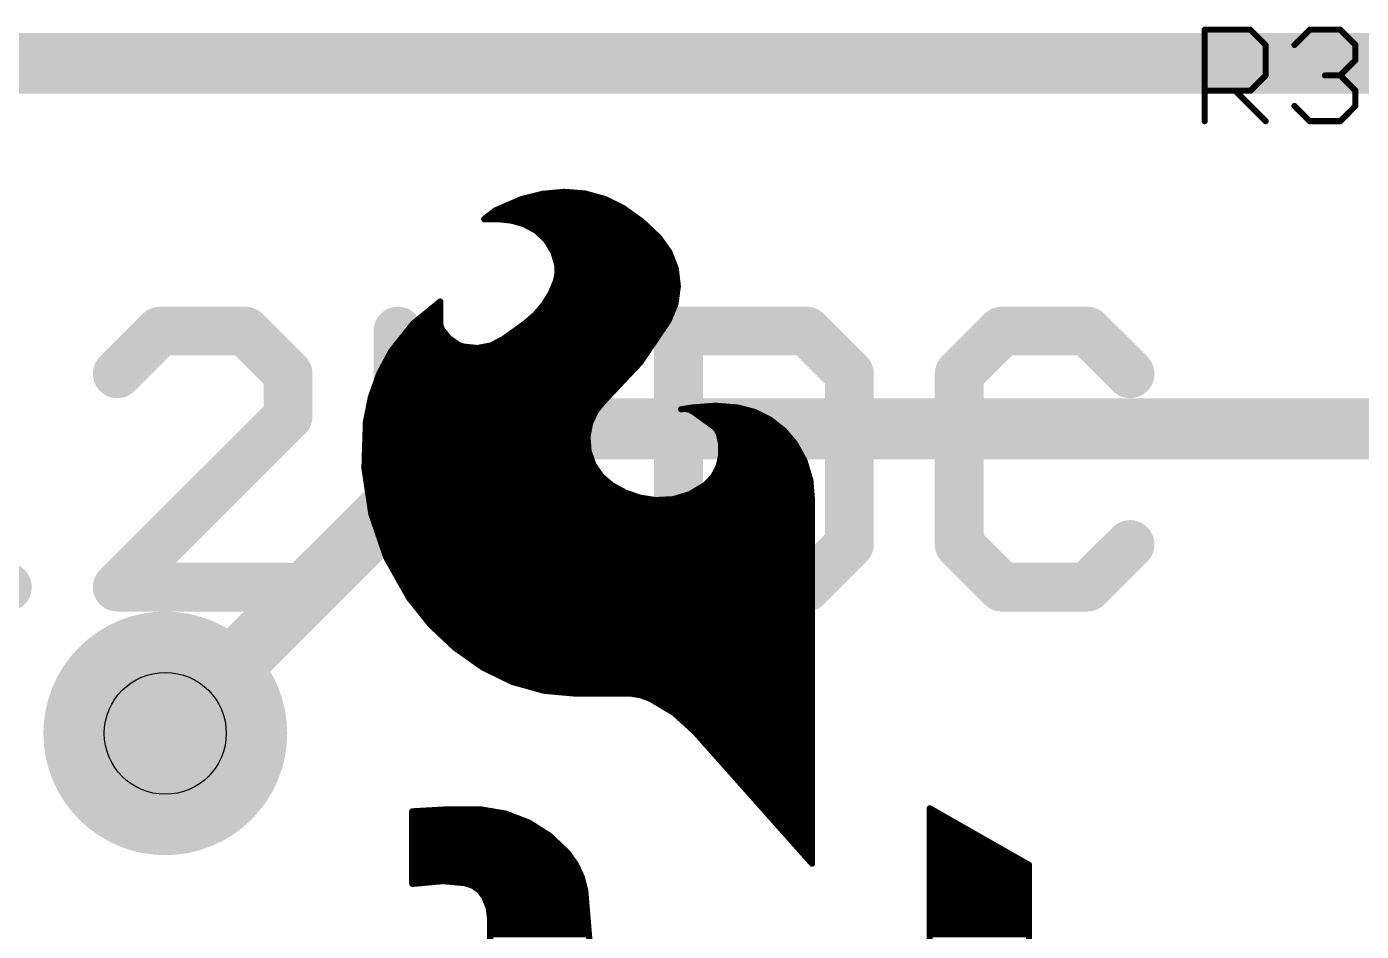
# Model space of a CAD drawing. Extents: x -128 to 56, y -3 to 18.
# Drawn here: x 26.6 to 32.16, y 12.89 to 16.66 of the extents above; entities that cross this region are included whole.
import ezdxf

# ---------------------------------------------------------------- set-up
doc = ezdxf.new("R2010")
doc.units = 0
for name, color, linetype in [('1', 12, 'CONTINUOUS'), ('16', 132, 'CONTINUOUS'), ('18', 110, 'CONTINUOUS'), ('20', 53, 'CONTINUOUS'), ('21', 53, 'CONTINUOUS'), ('22', 53, 'CONTINUOUS'), ('25', 253, 'CONTINUOUS'), ('44', 253, 'CONTINUOUS')]:
    doc.layers.add(name, color=color, linetype=linetype)

# ---------------------------------------------------------------- blocks, each defined once
blk = doc.blocks.new('ROUNDV')
at = {"const_width": 0.5}
blk.add_lwpolyline([(0, -0.25, 1), (0, 0.25, 1), (0, -0.25)], format="xyb", dxfattribs=at)

msp = doc.modelspace()

# ---------------------------------------------------------------- linework, layer by layer
at = {"layer": '1', "const_width": 0.254}
for points in [[(0, 16.51), (54.61, 16.51)], [(28.448, 14.986), (27.178, 13.716)], [(33.186, 14.986), (28.448, 14.986)]]:
    msp.add_lwpolyline(points, dxfattribs=at)
at = {"layer": '1', "const_width": 0.127}
for points in [[(28.448, 15.0495, 1), (28.448, 14.9225)], [(28.4929, 14.9411, 1), (28.4031, 15.0309)], [(27.1331, 13.7609, 1), (27.2229, 13.6711)]]:
    msp.add_lwpolyline(points, format="xyb", dxfattribs=at)
at = {"layer": '16', "const_width": 0.254}
msp.add_lwpolyline([(0, 16.51), (54.61, 16.51)], dxfattribs=at)
at = {"layer": '20', "const_width": 0.2032}
msp.add_lwpolyline([(54.61, 16.51), (0, 16.51)], dxfattribs=at)
at = {"layer": '21', "const_width": 0.2032}
for points in [[(27.1557, 15.3933), (26.9778, 15.2154)], [(27.5116, 15.3933), (27.1557, 15.3933)], [(27.6896, 15.2154), (27.5116, 15.3933)], [(28.1472, 15.3933), (28.1472, 14.6815)], [(28.859, 14.6815), (28.859, 15.3933)], [(29.3166, 15.3933), (29.3166, 14.3256)], [(29.8504, 15.3933), (29.3166, 15.3933)], [(30.0284, 15.2154), (29.8504, 15.3933)], [(30.6639, 15.3933), (30.486, 15.2154)], [(31.0198, 15.3933), (30.6639, 15.3933)], [(31.1978, 15.2154), (31.0198, 15.3933)], [(27.6896, 15.0374), (27.6896, 15.2154)], [(30.0284, 14.5036), (30.0284, 15.2154)], [(30.486, 15.2154), (30.486, 14.5036)], [(26.9778, 14.3256), (27.6896, 15.0374)], [(28.1472, 14.6815), (28.5031, 14.3256)], [(28.5031, 14.3256), (28.859, 14.6815)], [(29.8504, 14.3256), (30.0284, 14.5036)], [(30.486, 14.5036), (30.6639, 14.3256)], [(31.0198, 14.3256), (31.1978, 14.5036)], [(25.8084, 14.3256), (26.5202, 14.3256)], [(27.6896, 14.3256), (26.9778, 14.3256)], [(29.3166, 14.3256), (29.8504, 14.3256)], [(30.6639, 14.3256), (31.0198, 14.3256)]]:
    msp.add_lwpolyline(points, dxfattribs=at)
at = {"layer": '21', "const_width": 0.1016}
for points in [[(27.1557, 15.4441, 1), (27.1557, 15.3425)], [(27.1917, 15.3574, 1), (27.1198, 15.4292)], [(27.5476, 15.4292, 1), (27.4757, 15.3574)], [(27.5116, 15.3425, 1), (27.5116, 15.4441)], [(28.198, 15.3933, 1), (28.0964, 15.3933)], [(28.9098, 15.3933, 1), (28.8082, 15.3933)], [(29.3674, 15.3933, 1), (29.2658, 15.3933)], [(29.3166, 15.4441, 1), (29.3166, 15.3425)], [(29.8864, 15.4292, 1), (29.8145, 15.3574)], [(29.8504, 15.3425, 1), (29.8504, 15.4441)], [(30.6639, 15.4441, 1), (30.6639, 15.3425)], [(30.6999, 15.3574, 1), (30.628, 15.4292)], [(31.0558, 15.4292, 1), (30.9839, 15.3574)], [(31.0198, 15.3425, 1), (31.0198, 15.4441)], [(26.9419, 15.2513, 1), (27.0137, 15.1794)], [(27.7404, 15.2154, 1), (27.6388, 15.2154)], [(27.6537, 15.1794, 1), (27.7255, 15.2513)], [(30.0792, 15.2154, 1), (29.9776, 15.2154)], [(29.9925, 15.1794, 1), (30.0643, 15.2513)], [(30.5368, 15.2154, 1), (30.4352, 15.2154)], [(30.4501, 15.2513, 1), (30.5219, 15.1794)], [(31.1619, 15.1794, 1), (31.2337, 15.2513)], [(27.7255, 15.0015, 1), (27.6537, 15.0733)], [(27.6388, 15.0374, 1), (27.7404, 15.0374)], [(28.1831, 14.7174, 1), (28.1113, 14.6456)], [(28.8949, 14.6456, 1), (28.8231, 14.7174)], [(28.0964, 14.6815, 1), (28.198, 14.6815)], [(28.8082, 14.6815, 1), (28.9098, 14.6815)], [(30.0643, 14.4676, 1), (29.9925, 14.5395)], [(30.5219, 14.5395, 1), (30.4501, 14.4676)], [(31.2337, 14.4676, 1), (31.1619, 14.5395)], [(29.9776, 14.5036, 1), (30.0792, 14.5036)], [(30.4352, 14.5036, 1), (30.5368, 14.5036)], [(26.5202, 14.2748, 1), (26.5202, 14.3764)], [(26.9778, 14.3764, 1), (26.9778, 14.2748)], [(26.9419, 14.3615, 1), (27.0137, 14.2897)], [(27.6896, 14.2748, 1), (27.6896, 14.3764)], [(28.4672, 14.3615, 1), (28.539, 14.2897)], [(28.4672, 14.2897, 1), (28.539, 14.3615)], [(29.3166, 14.3764, 1), (29.3166, 14.2748)], [(29.8145, 14.3615, 1), (29.8864, 14.2897)], [(29.8504, 14.2748, 1), (29.8504, 14.3764)], [(30.6639, 14.3764, 1), (30.6639, 14.2748)], [(30.628, 14.2897, 1), (30.6999, 14.3615)], [(30.9839, 14.3615, 1), (31.0558, 14.2897)], [(31.0198, 14.2748, 1), (31.0198, 14.3764)], [(29.2658, 14.3256, 1), (29.3674, 14.3256)]]:
    msp.add_lwpolyline(points, format="xyb", dxfattribs=at)
at = {"layer": '22', "const_width": 0.0254}
for points in [[(28.6614, 15.9436), (28.7492, 15.9656)], [(28.6918, 15.9512), (28.9851, 15.9512)], [(28.7492, 15.9656), (28.8392, 15.9741)], [(28.8392, 15.9741), (28.9261, 15.9675)], [(28.9261, 15.9675), (29.0101, 15.9443)], [(28.509, 15.8623), (28.5525, 15.8961)], [(28.5525, 15.8961), (28.6029, 15.9182)], [(28.5623, 15.9004), (29.0952, 15.9004)], [(28.6029, 15.9182), (28.6385, 15.9334)], [(28.6207, 15.9258), (29.0473, 15.9258)], [(28.6385, 15.9334), (28.6614, 15.9436)], [(29.0101, 15.9443), (29.0881, 15.9055)], [(29.0881, 15.9055), (29.1658, 15.8495)], [(28.5674, 15.8598), (28.5064, 15.8598)], [(28.5064, 15.8598), (28.5065, 15.8598)], [(28.5065, 15.8598), (28.509, 15.8623)], [(28.5253, 15.875), (29.1304, 15.875)], [(28.6203, 15.8539), (28.5674, 15.8598)], [(28.6715, 15.8394), (28.6203, 15.8539)], [(28.6354, 15.8496), (29.1656, 15.8496)], [(28.7223, 15.8124), (28.6715, 15.8394)], [(29.1658, 15.8495), (29.2354, 15.7836)], [(28.7001, 15.8242), (29.1925, 15.8242)], [(28.7643, 15.7732), (28.7223, 15.8124)], [(28.7368, 15.7988), (29.2193, 15.7988)], [(29.2354, 15.7836), (29.2785, 15.7232)], [(28.764, 15.7734), (29.2427, 15.7734)], [(28.7946, 15.7243), (28.7643, 15.7732)], [(28.7799, 15.748), (29.2608, 15.748)], [(28.8112, 15.6693), (28.7946, 15.7243)], [(28.7951, 15.7226), (29.2788, 15.7226)], [(28.8028, 15.6972), (29.2886, 15.6972)], [(28.8104, 15.6718), (29.2984, 15.6718)], [(29.2785, 15.7232), (29.3053, 15.654)], [(28.8061, 15.6032), (28.8126, 15.6359)], [(28.8096, 15.621), (29.3091, 15.621)], [(28.8126, 15.6359), (28.8112, 15.6693)], [(28.8122, 15.6464), (29.3062, 15.6464)], [(29.3053, 15.654), (29.3139, 15.5803)], [(28.7846, 15.5517), (28.8061, 15.6032)], [(28.7923, 15.5702), (29.3126, 15.5702)], [(28.8029, 15.5956), (29.3121, 15.5956)], [(29.3139, 15.5803), (29.304, 15.5068)], [(28.2109, 15.4248), (28.3235, 15.5169)], [(28.3235, 15.5169), (28.3235, 15.428)], [(28.719, 15.4618), (28.7553, 15.5042)], [(28.7553, 15.5042), (28.7846, 15.5517)], [(28.7647, 15.5194), (29.3057, 15.5194)], [(28.7804, 15.5448), (29.3091, 15.5448)], [(29.304, 15.5068), (29.276, 15.4381)], [(28.2645, 15.4686), (28.3235, 15.4686)], [(28.2955, 15.494), (28.3235, 15.494)], [(28.6766, 15.4254), (28.719, 15.4618)], [(28.7248, 15.4686), (29.2884, 15.4686)], [(28.7466, 15.494), (29.2987, 15.494)], [(28.1203, 15.3111), (28.2109, 15.4248)], [(28.1851, 15.3924), (28.3373, 15.3924)], [(28.2053, 15.4178), (28.3249, 15.4178)], [(28.2334, 15.4432), (28.3235, 15.4432)], [(28.3235, 15.428), (28.3255, 15.4135)], [(28.3255, 15.4135), (28.3312, 15.4)], [(28.3312, 15.4), (28.3609, 15.3633)], [(28.5852, 15.3594), (28.6766, 15.4254)], [(28.6309, 15.3924), (29.2452, 15.3924)], [(28.6661, 15.4178), (29.2623, 15.4178)], [(28.6973, 15.4432), (29.2781, 15.4432)], [(29.276, 15.4381), (29.1574, 15.2623)], [(28.1446, 15.3416), (28.3923, 15.3416)], [(28.1649, 15.367), (28.3579, 15.367)], [(28.3609, 15.3633), (28.3997, 15.3365)], [(28.3997, 15.3365), (28.4201, 15.3289)], [(28.5339, 15.3332), (28.5852, 15.3594)], [(28.5504, 15.3416), (29.2109, 15.3416)], [(28.5957, 15.367), (29.228, 15.367)], [(28.0702, 15.2177), (28.1203, 15.3111)], [(28.1094, 15.2908), (29.1766, 15.2908)], [(28.1244, 15.3162), (29.1938, 15.3162)], [(28.4201, 15.3289), (28.4773, 15.3228)], [(28.4773, 15.3228), (28.5339, 15.3332)], [(28.0821, 15.24), (29.1364, 15.24)], [(28.0958, 15.2654), (29.1595, 15.2654)], [(29.1574, 15.2623), (29.0119, 15.1079)], [(28.0344, 15.1179), (28.0702, 15.2177)], [(28.0599, 15.1892), (29.0885, 15.1892)], [(28.069, 15.2146), (29.1125, 15.2146)], [(28.0137, 15.0139), (28.0344, 15.1179)], [(28.0417, 15.1384), (29.0406, 15.1384)], [(28.0508, 15.1638), (29.0646, 15.1638)], [(28.0233, 15.0622), (28.9732, 15.0622)], [(28.0283, 15.0876), (28.9946, 15.0876)], [(28.0334, 15.113), (29.0167, 15.113)], [(28.9736, 15.063), (28.9481, 15.0097)], [(29.0119, 15.1079), (28.9736, 15.063)], [(29.3268, 15.0673), (29.3751, 15.0749)], [(29.3445, 15.069), (29.3268, 15.0673)], [(29.3619, 15.0655), (29.3445, 15.069)], [(29.3776, 15.0571), (29.3619, 15.0655)], [(29.3681, 15.0622), (29.6113, 15.0622)], [(29.3751, 15.0749), (29.4691, 15.0823)], [(29.4691, 15.0823), (29.5631, 15.0749)], [(29.5631, 15.0749), (29.633, 15.0565)], [(28.0077, 14.8211), (28.0137, 15.0139)], [(28.0136, 15.0114), (28.949, 15.0114)], [(28.0183, 15.0368), (28.9611, 15.0368)], [(28.9481, 15.0097), (28.9374, 14.9516)], [(29.4615, 14.9962), (29.3776, 15.0571)], [(29.4056, 15.0368), (29.6728, 15.0368)], [(29.4406, 15.0114), (29.7145, 15.0114)], [(29.633, 15.0565), (29.6978, 15.0244)], [(29.6978, 15.0244), (29.7548, 14.98)], [(28.012, 14.9606), (28.939, 14.9606)], [(28.0128, 14.986), (28.9438, 14.986)], [(28.9374, 14.9516), (28.942, 14.8927)], [(29.4753, 14.9828), (29.4615, 14.9962)], [(29.472, 14.986), (29.7471, 14.986)], [(29.4843, 14.9657), (29.4753, 14.9828)], [(29.4942, 14.9212), (29.4843, 14.9657)], [(29.4854, 14.9606), (29.7714, 14.9606)], [(29.7548, 14.98), (29.8018, 14.925)], [(28.0104, 14.9098), (28.9406, 14.9098)], [(28.0112, 14.9352), (28.9386, 14.9352)], [(28.942, 14.8927), (28.9616, 14.837)], [(29.4911, 14.9352), (29.7931, 14.9352)], [(29.4942, 14.8756), (29.4942, 14.9212)], [(29.4942, 14.9098), (29.8101, 14.9098)], [(29.8018, 14.925), (29.8419, 14.8518)], [(28.0089, 14.859), (28.9538, 14.859)], [(28.0096, 14.8844), (28.9449, 14.8844)], [(28.9616, 14.837), (28.995, 14.7883)], [(29.4843, 14.8311), (29.4942, 14.8756)], [(29.4905, 14.859), (29.838, 14.859)], [(29.4942, 14.8844), (29.824, 14.8844)], [(29.8419, 14.8518), (29.8659, 14.7719)], [(28.0365, 14.6304), (28.0077, 14.8211)], [(28.0081, 14.8336), (28.9639, 14.8336)], [(28.0096, 14.8082), (28.9813, 14.8082)], [(28.0135, 14.7828), (29.0013, 14.7828)], [(28.995, 14.7883), (29.0398, 14.7498)], [(29.4284, 14.7523), (29.4621, 14.7877)], [(29.4574, 14.7828), (29.8627, 14.7828)], [(29.4621, 14.7877), (29.4843, 14.8311)], [(29.4726, 14.8082), (29.855, 14.8082)], [(29.4849, 14.8336), (29.8474, 14.8336)], [(28.0173, 14.7574), (29.0309, 14.7574)], [(28.0212, 14.732), (29.0728, 14.732)], [(29.0398, 14.7498), (29.0962, 14.7194)], [(29.365, 14.7141), (29.4284, 14.7523)], [(29.3947, 14.732), (29.8693, 14.732)], [(29.4333, 14.7574), (29.8672, 14.7574)], [(29.8659, 14.7719), (29.8729, 14.6888)], [(28.025, 14.7066), (29.1341, 14.7066)], [(28.0288, 14.6812), (29.8729, 14.6812)], [(29.0962, 14.7194), (29.1569, 14.6989)], [(29.1569, 14.6989), (29.2202, 14.6888)], [(29.2202, 14.6888), (29.2942, 14.6925)], [(29.2942, 14.6925), (29.365, 14.7141)], [(29.3405, 14.7066), (29.8714, 14.7066)], [(29.8729, 14.6888), (29.8729, 13.1724)], [(28.0327, 14.6558), (29.8729, 14.6558)], [(28.0993, 14.448), (28.0365, 14.6304)], [(28.0365, 14.6304), (29.8729, 14.6304)], [(28.0453, 14.605), (29.8729, 14.605)], [(28.054, 14.5796), (29.8729, 14.5796)], [(28.0628, 14.5542), (29.8729, 14.5542)], [(28.0715, 14.5288), (29.8729, 14.5288)], [(28.0802, 14.5034), (29.8729, 14.5034)], [(28.089, 14.478), (29.8729, 14.478)], [(28.0977, 14.4526), (29.8729, 14.4526)], [(28.194, 14.2799), (28.0993, 14.448)], [(28.111, 14.4272), (29.8729, 14.4272)], [(28.1253, 14.4018), (29.8729, 14.4018)], [(28.1396, 14.3764), (29.8729, 14.3764)], [(28.154, 14.351), (29.8729, 14.351)], [(28.1683, 14.3256), (29.8729, 14.3256)], [(28.1826, 14.3002), (29.8729, 14.3002)], [(28.2824, 14.1692), (28.194, 14.2799)], [(28.1981, 14.2748), (29.8729, 14.2748)], [(28.2184, 14.2494), (29.8729, 14.2494)], [(28.2387, 14.224), (29.8729, 14.224)], [(28.259, 14.1986), (29.8729, 14.1986)], [(28.2793, 14.1732), (29.8729, 14.1732)], [(28.3856, 14.072), (28.2824, 14.1692)], [(28.3052, 14.1478), (29.8729, 14.1478)], [(28.3321, 14.1224), (29.8729, 14.1224)], [(28.3591, 14.097), (29.8729, 14.097)], [(28.5013, 13.9903), (28.3856, 14.072)], [(28.3862, 14.0716), (29.8729, 14.0716)], [(28.4221, 14.0462), (29.8729, 14.0462)], [(28.4581, 14.0208), (29.8729, 14.0208)], [(28.4941, 13.9954), (29.8729, 13.9954)], [(28.6243, 13.9303), (28.5013, 13.9903)], [(28.5429, 13.97), (29.8729, 13.97)], [(28.595, 13.9446), (29.8729, 13.9446)], [(28.7562, 13.8935), (28.6243, 13.9303)], [(28.6641, 13.9192), (29.8729, 13.9192)], [(28.7551, 13.8938), (29.8729, 13.8938)], [(28.8925, 13.8811), (28.7562, 13.8935)], [(29.1211, 13.8811), (28.8925, 13.8811)], [(29.1601, 13.8743), (29.1211, 13.8811)], [(29.1973, 13.8608), (29.1601, 13.8743)], [(29.1763, 13.8684), (29.8729, 13.8684)], [(29.2985, 13.8006), (29.1973, 13.8608)], [(29.2272, 13.843), (29.8729, 13.843)], [(29.27, 13.8176), (29.8729, 13.8176)], [(29.3853, 13.7211), (29.2985, 13.8006)], [(29.3077, 13.7922), (29.8729, 13.7922)], [(29.3354, 13.7668), (29.8729, 13.7668)], [(29.3631, 13.7414), (29.8729, 13.7414)], [(29.8729, 13.1724), (29.3853, 13.7211)], [(29.3898, 13.716), (29.8729, 13.716)], [(29.4124, 13.6906), (29.8729, 13.6906)], [(29.435, 13.6652), (29.8729, 13.6652)], [(29.4576, 13.6398), (29.8729, 13.6398)], [(29.4801, 13.6144), (29.8729, 13.6144)], [(29.5027, 13.589), (29.8729, 13.589)], [(29.5253, 13.5636), (29.8729, 13.5636)], [(29.5478, 13.5382), (29.8729, 13.5382)], [(29.5704, 13.5128), (29.8729, 13.5128)], [(29.593, 13.4874), (29.8729, 13.4874)], [(29.6156, 13.462), (29.8729, 13.462)], [(28.2092, 13.3909), (28.2067, 13.3909)], [(28.2067, 13.3909), (28.2067, 13.0886)], [(28.3413, 13.3985), (28.2092, 13.3909)], [(28.4963, 13.3985), (28.3413, 13.3985)], [(28.5975, 13.3811), (28.4963, 13.3985)], [(29.6381, 13.4366), (29.8729, 13.4366)], [(29.6607, 13.4112), (29.8729, 13.4112)], [(30.7772, 13.1674), (30.3632, 13.4036)], [(30.3632, 13.4036), (30.3632, 12.2301)], [(28.2067, 13.3858), (28.57, 13.3858)], [(28.2067, 13.3604), (28.6511, 13.3604)], [(28.2067, 13.335), (28.7078, 13.335)], [(28.6934, 13.3441), (28.5975, 13.3811)], [(28.7801, 13.2891), (28.6934, 13.3441)], [(29.6833, 13.3858), (29.8729, 13.3858)], [(29.7058, 13.3604), (29.8729, 13.3604)], [(29.7284, 13.335), (29.8729, 13.335)], [(30.3632, 13.3858), (30.3944, 13.3858)], [(30.3632, 13.3604), (30.4389, 13.3604)], [(30.3632, 13.335), (30.4834, 13.335)], [(28.2067, 13.3096), (28.7478, 13.3096)], [(28.2067, 13.2842), (28.7853, 13.2842)], [(28.8544, 13.2182), (28.7801, 13.2891)], [(29.751, 13.3096), (29.8729, 13.3096)], [(29.7736, 13.2842), (29.8729, 13.2842)], [(30.3632, 13.3096), (30.528, 13.3096)], [(30.3632, 13.2842), (30.5725, 13.2842)], [(28.2067, 13.2588), (28.8119, 13.2588)], [(28.2067, 13.2334), (28.8385, 13.2334)], [(29.7961, 13.2588), (29.8729, 13.2588)], [(29.8187, 13.2334), (29.8729, 13.2334)], [(30.3632, 13.2588), (30.617, 13.2588)], [(30.3632, 13.2334), (30.6615, 13.2334)], [(28.2067, 13.208), (28.8617, 13.208)], [(28.2067, 13.1826), (28.8798, 13.1826)], [(28.8884, 13.1705), (28.8544, 13.2182)], [(28.9133, 13.1174), (28.8884, 13.1705)], [(29.8413, 13.208), (29.8729, 13.208)], [(29.8638, 13.1826), (29.8729, 13.1826)], [(30.3632, 13.208), (30.706, 13.208)], [(30.3632, 13.1826), (30.7506, 13.1826)], [(30.7772, 11.2344), (30.7772, 13.1674)], [(28.2067, 13.1572), (28.8946, 13.1572)], [(28.2067, 13.1318), (28.9065, 13.1318)], [(28.9281, 13.0607), (28.9133, 13.1174)], [(30.3632, 13.1572), (30.7772, 13.1572)], [(30.3632, 13.1318), (30.7772, 13.1318)], [(28.2067, 13.1064), (28.9161, 13.1064)], [(28.2067, 13.0886), (28.2143, 13.0886)], [(28.2143, 13.0886), (28.2423, 13.0912)], [(28.2423, 13.0912), (28.335, 13.0998)], [(28.335, 13.0998), (28.4277, 13.0912)], [(28.4277, 13.0912), (28.459, 13.0805)], [(28.4575, 13.081), (28.9228, 13.081)], [(28.459, 13.0805), (28.486, 13.0613)], [(28.486, 13.0613), (28.5064, 13.0353)], [(28.9458, 12.8473), (28.9281, 13.0607)], [(30.3632, 13.1064), (30.7772, 13.1064)], [(30.3632, 13.081), (30.7772, 13.081)], [(28.4905, 13.0556), (28.9285, 13.0556)], [(28.5064, 13.0353), (28.5252, 12.9899)], [(28.5085, 13.0302), (28.9306, 13.0302)], [(28.519, 13.0048), (28.9327, 13.0048)], [(30.3632, 13.0556), (30.7772, 13.0556)], [(30.3632, 13.0302), (30.7772, 13.0302)], [(30.3632, 13.0048), (30.7772, 13.0048)], [(28.5252, 12.9899), (28.5318, 12.9413)], [(28.5266, 12.9794), (28.9348, 12.9794)], [(28.5301, 12.954), (28.937, 12.954)], [(30.3632, 12.9794), (30.7772, 12.9794)], [(30.3632, 12.954), (30.7772, 12.954)], [(28.5318, 12.9413), (28.5318, 12.8016)], [(28.5318, 12.9286), (28.9391, 12.9286)], [(28.5318, 12.9032), (28.9412, 12.9032)], [(30.3632, 12.9286), (30.7772, 12.9286)], [(30.3632, 12.9032), (30.7772, 12.9032)], [(28.5318, 12.8778), (28.9433, 12.8778)], [(30.3632, 12.8778), (30.7772, 12.8778)]]:
    msp.add_lwpolyline(points, dxfattribs=at)
at = {"layer": '22', "const_width": 0.0127}
for points in [[(28.6918, 15.9575, 1), (28.6918, 15.9449)], [(28.7485, 15.9719, 1), (28.7498, 15.9592)], [(28.7507, 15.9594, 1), (28.7476, 15.9717)], [(28.8397, 15.9804, 1), (28.8387, 15.9678)], [(28.8398, 15.9678, 1), (28.8386, 15.9804)], [(28.9278, 15.9736, 1), (28.9244, 15.9614)], [(28.9256, 15.9611, 1), (28.9266, 15.9738)], [(28.9851, 15.9449, 1), (28.9851, 15.9575)], [(28.5499, 15.9019, 1), (28.555, 15.8903)], [(28.5564, 15.8911, 1), (28.5486, 15.9011)], [(28.5623, 15.9068, 1), (28.5623, 15.8941)], [(28.6004, 15.924, 1), (28.6054, 15.9124)], [(28.6054, 15.9124, 1), (28.6004, 15.924)], [(28.6207, 15.9322, 1), (28.6207, 15.9195)], [(28.6359, 15.9392, 1), (28.6411, 15.9276)], [(28.641, 15.9276, 1), (28.636, 15.9392)], [(28.6599, 15.9498, 1), (28.6629, 15.9374)], [(28.664, 15.9378, 1), (28.6588, 15.9494)], [(29.0129, 15.95, 1), (29.0073, 15.9386)], [(29.0084, 15.9382, 1), (29.0118, 15.9504)], [(29.0473, 15.9195, 1), (29.0473, 15.9322)], [(29.0918, 15.9107, 1), (29.0844, 15.9003)], [(29.0853, 15.8998, 1), (29.0909, 15.9112)], [(29.0952, 15.8941, 1), (29.0952, 15.9068)], [(28.5064, 15.8661, 1), (28.5064, 15.8535)], [(28.5064, 15.8661, 1), (28.5064, 15.8535)], [(28.502, 15.8643, 1), (28.511, 15.8553)], [(28.5051, 15.8673, 1), (28.5129, 15.8573)], [(28.5135, 15.8578, 1), (28.5045, 15.8668)], [(28.5065, 15.8535, 1), (28.5065, 15.8661)], [(28.5253, 15.8813, 1), (28.5253, 15.8687)], [(28.5681, 15.8661, 1), (28.5667, 15.8535)], [(28.5674, 15.8535, 1), (28.5674, 15.8661)], [(28.622, 15.86, 1), (28.6186, 15.8478)], [(28.6196, 15.8476, 1), (28.621, 15.8602)], [(28.6354, 15.8559, 1), (28.6354, 15.8433)], [(28.6745, 15.845, 1), (28.6685, 15.8338)], [(28.6698, 15.8333, 1), (28.6732, 15.8455)], [(29.1304, 15.8687, 1), (29.1304, 15.8813)], [(29.1702, 15.8541, 1), (29.1614, 15.8448)], [(29.1621, 15.8443, 1), (29.1695, 15.8546)], [(29.1656, 15.8433, 1), (29.1656, 15.8559)], [(28.7001, 15.8306, 1), (28.7001, 15.8179)], [(28.7266, 15.8171, 1), (28.7179, 15.8078)], [(28.7193, 15.8068, 1), (28.7252, 15.818)], [(28.7368, 15.8051, 1), (28.7368, 15.7925)], [(29.1925, 15.8179, 1), (29.1925, 15.8306)], [(29.2193, 15.7925, 1), (29.2193, 15.8051)], [(29.2406, 15.7873, 1), (29.2302, 15.7799)], [(29.231, 15.779, 1), (29.2398, 15.7882)], [(28.764, 15.7797, 1), (28.764, 15.7671)], [(28.7696, 15.7765, 1), (28.7589, 15.7698)], [(28.7599, 15.7685, 1), (28.7686, 15.7778)], [(28.7799, 15.7544, 1), (28.7799, 15.7417)], [(29.2427, 15.7671, 1), (29.2427, 15.7797)], [(29.2608, 15.7417, 1), (29.2608, 15.7544)], [(28.8007, 15.7262, 1), (28.7885, 15.7225)], [(28.7951, 15.7289, 1), (28.7951, 15.7163)], [(28.7892, 15.721, 1), (28.8, 15.7277)], [(28.8028, 15.7035, 1), (28.8028, 15.6909)], [(28.8104, 15.6782, 1), (28.8104, 15.6655)], [(29.2845, 15.7255, 1), (29.2726, 15.7209)], [(29.2734, 15.7195, 1), (29.2837, 15.7269)], [(29.2788, 15.7163, 1), (29.2788, 15.7289)], [(29.2886, 15.6909, 1), (29.2886, 15.7035)], [(29.2984, 15.6655, 1), (29.2984, 15.6782)], [(28.8096, 15.6273, 1), (28.8096, 15.6147)], [(28.8175, 15.6696, 1), (28.8049, 15.669)], [(28.8051, 15.6675, 1), (28.8173, 15.6711)], [(28.8122, 15.6527, 1), (28.8122, 15.6401)], [(28.8063, 15.6357, 1), (28.819, 15.6362)], [(28.8188, 15.6347, 1), (28.8064, 15.6372)], [(29.3116, 15.6548, 1), (29.299, 15.6533)], [(29.2993, 15.6517, 1), (29.3112, 15.6563)], [(29.3062, 15.6401, 1), (29.3062, 15.6527)], [(29.3091, 15.6147, 1), (29.3091, 15.6273)], [(28.7923, 15.5766, 1), (28.7923, 15.5639)], [(28.8029, 15.602, 1), (28.8029, 15.5893)], [(28.7999, 15.6044, 1), (28.8123, 15.602)], [(28.812, 15.6008, 1), (28.8002, 15.6056)], [(29.3202, 15.5795, 1), (29.3076, 15.5812)], [(29.3076, 15.5796, 1), (29.3202, 15.5811)], [(29.3121, 15.5893, 1), (29.3121, 15.602)], [(29.3126, 15.5639, 1), (29.3126, 15.5766)], [(28.3299, 15.5169, 1), (28.3172, 15.5169)], [(28.3275, 15.512, 1), (28.3195, 15.5218)], [(28.7601, 15.5001, 1), (28.7505, 15.5083)], [(28.7647, 15.5258, 1), (28.7647, 15.5131)], [(28.7804, 15.5511, 1), (28.7804, 15.5385)], [(28.7788, 15.5541, 1), (28.7905, 15.5492)], [(28.79, 15.5484, 1), (28.7792, 15.555)], [(29.3098, 15.5044, 1), (29.2981, 15.5092)], [(29.3057, 15.5131, 1), (29.3057, 15.5258)], [(29.3091, 15.5385, 1), (29.3091, 15.5511)], [(28.2645, 15.4749, 1), (28.2645, 15.4623)], [(28.2955, 15.5004, 1), (28.2955, 15.4877)], [(28.3235, 15.4877, 1), (28.3235, 15.5004)], [(28.3235, 15.4623, 1), (28.3235, 15.4749)], [(28.7141, 15.4659, 1), (28.7238, 15.4577)], [(28.7231, 15.457, 1), (28.7148, 15.4666)], [(28.7248, 15.4749, 1), (28.7248, 15.4623)], [(28.7466, 15.5004, 1), (28.7466, 15.4877)], [(28.7499, 15.5075, 1), (28.7607, 15.5009)], [(29.2884, 15.4623, 1), (29.2884, 15.4749)], [(29.2977, 15.5077, 1), (29.3103, 15.506)], [(29.2987, 15.4877, 1), (29.2987, 15.5004)], [(28.1851, 15.3987, 1), (28.1851, 15.3861)], [(28.2053, 15.4242, 1), (28.2053, 15.4115)], [(28.2069, 15.4297, 1), (28.215, 15.4199)], [(28.2159, 15.4209, 1), (28.206, 15.4288)], [(28.2334, 15.4496, 1), (28.2334, 15.4369)], [(28.3298, 15.4289, 1), (28.3172, 15.4271)], [(28.3172, 15.428, 1), (28.3299, 15.428)], [(28.3313, 15.416, 1), (28.3196, 15.411)], [(28.3192, 15.4126, 1), (28.3318, 15.4143)], [(28.3235, 15.4369, 1), (28.3235, 15.4496)], [(28.3249, 15.4115, 1), (28.3249, 15.4242)], [(28.3361, 15.404, 1), (28.3263, 15.396)], [(28.3254, 15.3975, 1), (28.337, 15.4025)], [(28.3373, 15.3861, 1), (28.3373, 15.3987)], [(28.6309, 15.3987, 1), (28.6309, 15.3861)], [(28.6661, 15.4242, 1), (28.6661, 15.4115)], [(28.6725, 15.4302, 1), (28.6807, 15.4206)], [(28.6803, 15.4203, 1), (28.6729, 15.4305)], [(28.6973, 15.4496, 1), (28.6973, 15.4369)], [(29.2452, 15.3861, 1), (29.2452, 15.3987)], [(29.2623, 15.4115, 1), (29.2623, 15.4242)], [(29.2701, 15.4405, 1), (29.2819, 15.4357)], [(29.2813, 15.4345, 1), (29.2707, 15.4417)], [(29.2781, 15.4369, 1), (29.2781, 15.4496)], [(28.1446, 15.348, 1), (28.1446, 15.3353)], [(28.1649, 15.3734, 1), (28.1649, 15.3607)], [(28.3645, 15.3685, 1), (28.3573, 15.3581)], [(28.3559, 15.3593, 1), (28.3658, 15.3673)], [(28.3579, 15.3607, 1), (28.3579, 15.3734)], [(28.3923, 15.3353, 1), (28.3923, 15.348)], [(28.4019, 15.3425, 1), (28.3975, 15.3305)], [(28.5504, 15.348, 1), (28.5504, 15.3353)], [(28.5815, 15.3645, 1), (28.5889, 15.3543)], [(28.5881, 15.3537, 1), (28.5823, 15.3651)], [(28.5957, 15.3734, 1), (28.5957, 15.3607)], [(29.2109, 15.3353, 1), (29.2109, 15.348)], [(29.228, 15.3607, 1), (29.228, 15.3734)], [(28.1094, 15.2972, 1), (28.1094, 15.2845)], [(28.1153, 15.3151, 1), (28.1253, 15.3071)], [(28.1259, 15.3081, 1), (28.1147, 15.3141)], [(28.1244, 15.3225, 1), (28.1244, 15.3099)], [(28.3961, 15.3313, 1), (28.4033, 15.3417)], [(28.4208, 15.3352, 1), (28.4194, 15.3226)], [(28.4179, 15.3229, 1), (28.4223, 15.3349)], [(28.4762, 15.329, 1), (28.4785, 15.3165)], [(28.4767, 15.3164, 1), (28.478, 15.3291)], [(28.531, 15.3389, 1), (28.5368, 15.3276)], [(28.5351, 15.327, 1), (28.5328, 15.3395)], [(29.1766, 15.2845, 1), (29.1766, 15.2972)], [(29.1938, 15.3099, 1), (29.1938, 15.3225)], [(28.0821, 15.2463, 1), (28.0821, 15.2337)], [(28.0958, 15.2718, 1), (28.0958, 15.2591)], [(29.1364, 15.2337, 1), (29.1364, 15.2463)], [(29.1521, 15.2658, 1), (29.1626, 15.2587)], [(29.162, 15.2579, 1), (29.1528, 15.2666)], [(29.1595, 15.2591, 1), (29.1595, 15.2718)], [(28.0599, 15.1956, 1), (28.0599, 15.1829)], [(28.069, 15.221, 1), (28.069, 15.2083)], [(28.0646, 15.2207, 1), (28.0758, 15.2147)], [(28.0761, 15.2155, 1), (28.0642, 15.2198)], [(29.0885, 15.1829, 1), (29.0885, 15.1956)], [(29.1125, 15.2083, 1), (29.1125, 15.221)], [(28.0406, 15.1166, 1), (28.0281, 15.1191)], [(28.0284, 15.12, 1), (28.0403, 15.1157)], [(28.0417, 15.1448, 1), (28.0417, 15.1321)], [(28.0508, 15.1701, 1), (28.0508, 15.1575)], [(29.0406, 15.1321, 1), (29.0406, 15.1448)], [(29.0646, 15.1575, 1), (29.0646, 15.1701)], [(28.0233, 15.0686, 1), (28.0233, 15.0559)], [(28.0283, 15.0939, 1), (28.0283, 15.0813)], [(28.0334, 15.1194, 1), (28.0334, 15.1067)], [(28.9687, 15.0671, 1), (28.9784, 15.0588)], [(28.9793, 15.0602, 1), (28.9678, 15.0657)], [(28.9732, 15.0559, 1), (28.9732, 15.0686)], [(28.9946, 15.0813, 1), (28.9946, 15.0939)], [(29.0073, 15.1123, 1), (29.0165, 15.1035)], [(29.0167, 15.1038, 1), (29.0071, 15.112)], [(29.0167, 15.1067, 1), (29.0167, 15.1194)], [(29.3258, 15.0736, 1), (29.3278, 15.061)], [(29.3262, 15.0736, 1), (29.3274, 15.061)], [(29.3458, 15.0752, 1), (29.3432, 15.0628)], [(29.3451, 15.0627, 1), (29.3439, 15.0753)], [(29.3649, 15.0711, 1), (29.3589, 15.0599)], [(29.3607, 15.0593, 1), (29.3632, 15.0717)], [(29.3681, 15.0686, 1), (29.3681, 15.0559)], [(29.3746, 15.0812, 1), (29.3756, 15.0686)], [(29.3761, 15.0686, 1), (29.3741, 15.0812)], [(29.4696, 15.0886, 1), (29.4686, 15.0759)], [(29.4696, 15.0759, 1), (29.4686, 15.0886)], [(29.5647, 15.081, 1), (29.5615, 15.0688)], [(29.5626, 15.0686, 1), (29.5636, 15.0812)], [(29.6113, 15.0559, 1), (29.6113, 15.0686)], [(28.0136, 15.0177, 1), (28.0136, 15.0051)], [(28.02, 15.0137, 1), (28.0074, 15.0141)], [(28.0075, 15.0151, 1), (28.0199, 15.0127)], [(28.0183, 15.0432, 1), (28.0183, 15.0305)], [(28.9424, 15.0124, 1), (28.9539, 15.0069)], [(28.9544, 15.0085, 1), (28.9419, 15.0108)], [(28.949, 15.0051, 1), (28.949, 15.0177)], [(28.9611, 15.0305, 1), (28.9611, 15.0432)], [(29.3813, 15.0622, 1), (29.3739, 15.052)], [(29.3746, 15.0515, 1), (29.3806, 15.0627)], [(29.4056, 15.0432, 1), (29.4056, 15.0305)], [(29.4406, 15.0177, 1), (29.4406, 15.0051)], [(29.6358, 15.0622, 1), (29.6302, 15.0508)], [(29.6314, 15.0503, 1), (29.6346, 15.0626)], [(29.6728, 15.0305, 1), (29.6728, 15.0432)], [(29.7017, 15.0294, 1), (29.6939, 15.0194)], [(29.695, 15.0187, 1), (29.7006, 15.0301)], [(29.7145, 15.0051, 1), (29.7145, 15.0177)], [(28.012, 14.967, 1), (28.012, 14.9543)], [(28.0128, 14.9924, 1), (28.0128, 14.9797)], [(28.9437, 14.9521, 1), (28.931, 14.9511)], [(28.939, 14.9543, 1), (28.939, 14.967)], [(28.9438, 14.9797, 1), (28.9438, 14.9924)], [(29.4659, 15.0007, 1), (29.4571, 14.9917)], [(29.4578, 14.9911, 1), (29.4652, 15.0013)], [(29.472, 14.9924, 1), (29.472, 14.9797)], [(29.4809, 14.9857, 1), (29.4697, 14.9798)], [(29.4709, 14.9782, 1), (29.4797, 14.9873)], [(29.4905, 14.9671, 1), (29.4781, 14.9643)], [(29.4787, 14.9627, 1), (29.4899, 14.9687)], [(29.4854, 14.967, 1), (29.4854, 14.9543)], [(29.7471, 14.9797, 1), (29.7471, 14.9924)], [(29.7597, 14.9841, 1), (29.75, 14.9759)], [(29.7509, 14.975, 1), (29.7587, 14.985)], [(29.7714, 14.9543, 1), (29.7714, 14.967)], [(28.0104, 14.9162, 1), (28.0104, 14.9035)], [(28.0112, 14.9415, 1), (28.0112, 14.9289)], [(28.9311, 14.9527, 1), (28.9436, 14.9504)], [(28.9479, 14.8948, 1), (28.936, 14.8906)], [(28.9386, 14.9289, 1), (28.9386, 14.9415)], [(28.9406, 14.9035, 1), (28.9406, 14.9162)], [(29.4911, 14.9415, 1), (29.4911, 14.9289)], [(29.4942, 14.9162, 1), (29.4942, 14.9035)], [(29.5006, 14.9212, 1), (29.4879, 14.9212)], [(29.488, 14.9198, 1), (29.5004, 14.9226)], [(29.7931, 14.9289, 1), (29.7931, 14.9415)], [(29.8074, 14.9281, 1), (29.7962, 14.9219)], [(29.797, 14.9209, 1), (29.8066, 14.9291)], [(29.8101, 14.9035, 1), (29.8101, 14.9162)], [(28.0089, 14.8653, 1), (28.0089, 14.8527)], [(28.0096, 14.8908, 1), (28.0096, 14.8781)], [(28.9356, 14.8922, 1), (28.9483, 14.8932)], [(28.9449, 14.8781, 1), (28.9449, 14.8908)], [(28.9538, 14.8527, 1), (28.9538, 14.8653)], [(28.9668, 14.8406, 1), (28.9564, 14.8334)], [(29.4905, 14.8653, 1), (29.4905, 14.8527)], [(29.4942, 14.8908, 1), (29.4942, 14.8781)], [(29.5004, 14.8742, 1), (29.488, 14.877)], [(29.4879, 14.8756, 1), (29.5006, 14.8756)], [(29.824, 14.8781, 1), (29.824, 14.8908)], [(29.848, 14.8537, 1), (29.8358, 14.85)], [(29.8363, 14.8488, 1), (29.8475, 14.8549)], [(29.838, 14.8527, 1), (29.838, 14.8653)], [(28.0013, 14.8213, 1), (28.014, 14.8209)], [(28.0139, 14.822, 1), (28.0014, 14.8201)], [(28.0081, 14.8399, 1), (28.0081, 14.8273)], [(28.0096, 14.8146, 1), (28.0096, 14.8019)], [(28.0135, 14.7891, 1), (28.0135, 14.7765)], [(28.9556, 14.8349, 1), (28.9676, 14.8391)], [(28.9639, 14.8273, 1), (28.9639, 14.8399)], [(28.9813, 14.8019, 1), (28.9813, 14.8146)], [(28.9991, 14.7931, 1), (28.9908, 14.7834)], [(28.9897, 14.7847, 1), (29.0002, 14.7918)], [(29.0013, 14.7765, 1), (29.0013, 14.7891)], [(29.4574, 14.7891, 1), (29.4574, 14.7765)], [(29.4564, 14.7905, 1), (29.4677, 14.7848)], [(29.4667, 14.7833, 1), (29.4575, 14.792)], [(29.4726, 14.8146, 1), (29.4726, 14.8019)], [(29.4781, 14.8325, 1), (29.4905, 14.8297)], [(29.4849, 14.8399, 1), (29.4849, 14.8273)], [(29.49, 14.8282, 1), (29.4786, 14.834)], [(29.8474, 14.8273, 1), (29.8474, 14.8399)], [(29.855, 14.8019, 1), (29.855, 14.8146)], [(29.8627, 14.7765, 1), (29.8627, 14.7891)], [(28.0173, 14.7637, 1), (28.0173, 14.7511)], [(28.0212, 14.7384, 1), (28.0212, 14.7257)], [(29.0309, 14.7511, 1), (29.0309, 14.7637)], [(29.0428, 14.7554, 1), (29.0368, 14.7442)], [(29.0357, 14.745, 1), (29.0439, 14.7546)], [(29.0728, 14.7257, 1), (29.0728, 14.7384)], [(29.3947, 14.7384, 1), (29.3947, 14.7257)], [(29.4238, 14.7567, 1), (29.433, 14.7479)], [(29.4317, 14.7469, 1), (29.4251, 14.7577)], [(29.4333, 14.7637, 1), (29.4333, 14.7511)], [(29.8723, 14.7725, 1), (29.8596, 14.7714)], [(29.8599, 14.7701, 1), (29.872, 14.7738)], [(29.8672, 14.7511, 1), (29.8672, 14.7637)], [(29.8693, 14.7257, 1), (29.8693, 14.7384)], [(28.025, 14.7129, 1), (28.025, 14.7003)], [(28.0288, 14.6875, 1), (28.0288, 14.6749)], [(29.0982, 14.7254, 1), (29.0942, 14.7134)], [(29.0932, 14.7138, 1), (29.0992, 14.725)], [(29.1341, 14.7003, 1), (29.1341, 14.7129)], [(29.1579, 14.7051, 1), (29.1559, 14.6926)], [(29.1549, 14.6929, 1), (29.1589, 14.7049)], [(29.2199, 14.6951, 1), (29.2205, 14.6825)], [(29.2192, 14.6825, 1), (29.2212, 14.6951)], [(29.2923, 14.6985, 1), (29.296, 14.6864)], [(29.2945, 14.6861, 1), (29.2938, 14.6988)], [(29.3405, 14.7129, 1), (29.3405, 14.7003)], [(29.3617, 14.7195, 1), (29.3683, 14.7086)], [(29.3668, 14.708, 1), (29.3631, 14.7202)], [(29.8793, 14.6888, 1), (29.8666, 14.6888)], [(29.8666, 14.6883, 1), (29.8792, 14.6893)], [(29.8714, 14.7003, 1), (29.8714, 14.7129)], [(29.8729, 14.6749, 1), (29.8729, 14.6875)], [(28.0327, 14.6622, 1), (28.0327, 14.6495)], [(28.0425, 14.6324, 1), (28.0305, 14.6283)], [(28.0365, 14.6367, 1), (28.0365, 14.6241)], [(28.0302, 14.6294, 1), (28.0428, 14.6313)], [(29.8729, 14.6495, 1), (29.8729, 14.6622)], [(29.8729, 14.6241, 1), (29.8729, 14.6367)], [(28.0453, 14.6113, 1), (28.0453, 14.5987)], [(28.054, 14.586, 1), (28.054, 14.5733)], [(29.8729, 14.5987, 1), (29.8729, 14.6113)], [(29.8729, 14.5733, 1), (29.8729, 14.586)], [(28.0628, 14.5606, 1), (28.0628, 14.5479)], [(28.0715, 14.5351, 1), (28.0715, 14.5225)], [(28.0802, 14.5098, 1), (28.0802, 14.4971)], [(29.8729, 14.5479, 1), (29.8729, 14.5606)], [(29.8729, 14.5225, 1), (29.8729, 14.5351)], [(29.8729, 14.4971, 1), (29.8729, 14.5098)], [(28.089, 14.4844, 1), (28.089, 14.4717)], [(28.0977, 14.4589, 1), (28.0977, 14.4463)], [(28.1049, 14.4511, 1), (28.0938, 14.4449)], [(29.8729, 14.4717, 1), (29.8729, 14.4844)], [(29.8729, 14.4463, 1), (29.8729, 14.4589)], [(28.0933, 14.4459, 1), (28.1053, 14.45)], [(28.111, 14.4336, 1), (28.111, 14.4209)], [(28.1253, 14.4082, 1), (28.1253, 14.3955)], [(29.8729, 14.4209, 1), (29.8729, 14.4336)], [(29.8729, 14.3955, 1), (29.8729, 14.4082)], [(28.1396, 14.3827, 1), (28.1396, 14.3701)], [(28.154, 14.3574, 1), (28.154, 14.3447)], [(29.8729, 14.3701, 1), (29.8729, 14.3827)], [(29.8729, 14.3447, 1), (29.8729, 14.3574)], [(28.1683, 14.332, 1), (28.1683, 14.3193)], [(28.1826, 14.3065, 1), (28.1826, 14.2939)], [(28.199, 14.2839, 1), (28.189, 14.2759)], [(29.8729, 14.3193, 1), (29.8729, 14.332)], [(29.8729, 14.2939, 1), (29.8729, 14.3065)], [(28.1885, 14.2768, 1), (28.1995, 14.283)], [(28.1981, 14.2812, 1), (28.1981, 14.2685)], [(28.2184, 14.2558, 1), (28.2184, 14.2431)], [(28.2387, 14.2303, 1), (28.2387, 14.2177)], [(29.8729, 14.2685, 1), (29.8729, 14.2812)], [(29.8729, 14.2431, 1), (29.8729, 14.2558)], [(29.8729, 14.2177, 1), (29.8729, 14.2303)], [(28.259, 14.205, 1), (28.259, 14.1923)], [(28.2793, 14.1796, 1), (28.2793, 14.1669)], [(28.2868, 14.1738, 1), (28.2781, 14.1646)], [(29.8729, 14.1923, 1), (29.8729, 14.205)], [(29.8729, 14.1669, 1), (29.8729, 14.1796)], [(28.2775, 14.1652, 1), (28.2874, 14.1732)], [(28.3052, 14.1541, 1), (28.3052, 14.1415)], [(28.3321, 14.1288, 1), (28.3321, 14.1161)], [(29.8729, 14.1415, 1), (29.8729, 14.1541)], [(29.8729, 14.1161, 1), (29.8729, 14.1288)], [(28.3591, 14.1034, 1), (28.3591, 14.0907)], [(28.3892, 14.0772, 1), (28.3819, 14.0668)], [(28.3862, 14.0779, 1), (28.3862, 14.0653)], [(28.3812, 14.0674, 1), (28.3899, 14.0767)], [(29.8729, 14.0907, 1), (29.8729, 14.1034)], [(29.8729, 14.0653, 1), (29.8729, 14.0779)], [(28.4221, 14.0526, 1), (28.4221, 14.0399)], [(28.4581, 14.0272, 1), (28.4581, 14.0145)], [(29.8729, 14.0399, 1), (29.8729, 14.0526)], [(29.8729, 14.0145, 1), (29.8729, 14.0272)], [(28.4941, 14.0017, 1), (28.4941, 13.9891)], [(28.5041, 13.996, 1), (28.4985, 13.9846)], [(28.4976, 13.9851, 1), (28.505, 13.9955)], [(28.5429, 13.9764, 1), (28.5429, 13.9637)], [(29.8729, 13.9891, 1), (29.8729, 14.0017)], [(29.8729, 13.9637, 1), (29.8729, 13.9764)], [(28.595, 13.951, 1), (28.595, 13.9383)], [(28.626, 13.9364, 1), (28.6226, 13.9242)], [(28.6216, 13.9246, 1), (28.6271, 13.936)], [(28.6641, 13.9255, 1), (28.6641, 13.9129)], [(28.7551, 13.9002, 1), (28.7551, 13.8875)], [(28.7568, 13.8998, 1), (28.7556, 13.8872)], [(28.7545, 13.8874, 1), (28.7579, 13.8996)], [(29.8729, 13.9383, 1), (29.8729, 13.951)], [(29.8729, 13.9129, 1), (29.8729, 13.9255)], [(29.8729, 13.8875, 1), (29.8729, 13.9002)], [(28.8925, 13.8874, 1), (28.8925, 13.8748)], [(28.8919, 13.8748, 1), (28.8931, 13.8874)], [(29.1222, 13.8874, 1), (29.12, 13.8748)], [(29.1211, 13.8748, 1), (29.1211, 13.8874)], [(29.1622, 13.8802, 1), (29.1579, 13.8683)], [(29.159, 13.868, 1), (29.1612, 13.8805)], [(29.1763, 13.8748, 1), (29.1763, 13.8621)], [(29.2005, 13.8663, 1), (29.1941, 13.8553)], [(29.1951, 13.8548, 1), (29.1995, 13.8668)], [(29.2272, 13.8493, 1), (29.2272, 13.8367)], [(29.8729, 13.8621, 1), (29.8729, 13.8748)], [(29.8729, 13.8367, 1), (29.8729, 13.8493)], [(29.27, 13.8239, 1), (29.27, 13.8113)], [(29.3028, 13.8053, 1), (29.2942, 13.7959)], [(29.2952, 13.7952, 1), (29.3017, 13.8061)], [(29.3077, 13.7986, 1), (29.3077, 13.7859)], [(29.8729, 13.8113, 1), (29.8729, 13.8239)], [(29.8729, 13.7859, 1), (29.8729, 13.7986)], [(29.3354, 13.7731, 1), (29.3354, 13.7605)], [(29.3631, 13.7477, 1), (29.3631, 13.7351)], [(29.8729, 13.7605, 1), (29.8729, 13.7731)], [(29.8729, 13.7351, 1), (29.8729, 13.7477)], [(29.39, 13.7253, 1), (29.3806, 13.7169)], [(29.381, 13.7164, 1), (29.3896, 13.7258)], [(29.3898, 13.7224, 1), (29.3898, 13.7097)], [(29.4124, 13.6969, 1), (29.4124, 13.6843)], [(29.8729, 13.7097, 1), (29.8729, 13.7224)], [(29.8729, 13.6843, 1), (29.8729, 13.6969)], [(29.435, 13.6715, 1), (29.435, 13.6589)], [(29.4576, 13.6462, 1), (29.4576, 13.6335)], [(29.4801, 13.6207, 1), (29.4801, 13.6081)], [(29.8729, 13.6589, 1), (29.8729, 13.6715)], [(29.8729, 13.6335, 1), (29.8729, 13.6462)], [(29.8729, 13.6081, 1), (29.8729, 13.6207)], [(29.5027, 13.5953, 1), (29.5027, 13.5827)], [(29.5253, 13.57, 1), (29.5253, 13.5573)], [(29.8729, 13.5827, 1), (29.8729, 13.5953)], [(29.8729, 13.5573, 1), (29.8729, 13.57)], [(29.5478, 13.5445, 1), (29.5478, 13.5319)], [(29.5704, 13.5191, 1), (29.5704, 13.5065)], [(29.8729, 13.5319, 1), (29.8729, 13.5445)], [(29.8729, 13.5065, 1), (29.8729, 13.5191)], [(29.593, 13.4938, 1), (29.593, 13.4811)], [(29.6156, 13.4684, 1), (29.6156, 13.4557)], [(29.8729, 13.4811, 1), (29.8729, 13.4938)], [(29.8729, 13.4557, 1), (29.8729, 13.4684)], [(28.2131, 13.3909, 1), (28.2004, 13.3909)], [(28.2067, 13.3972, 1), (28.2067, 13.3846)], [(28.2088, 13.3972, 1), (28.2096, 13.3846)], [(28.2092, 13.3846, 1), (28.2092, 13.3972)], [(28.3413, 13.4048, 1), (28.3413, 13.3922)], [(28.3417, 13.3922, 1), (28.3409, 13.4048)], [(28.4974, 13.4048, 1), (28.4952, 13.3922)], [(28.4963, 13.3922, 1), (28.4963, 13.4048)], [(29.6381, 13.4429, 1), (29.6381, 13.4303)], [(29.6607, 13.4176, 1), (29.6607, 13.4049)], [(29.8729, 13.4303, 1), (29.8729, 13.4429)], [(29.8729, 13.4049, 1), (29.8729, 13.4176)], [(30.3663, 13.4091, 1), (30.3601, 13.3981)], [(30.3696, 13.4036, 1), (30.3569, 13.4036)], [(28.2067, 13.3922, 1), (28.2067, 13.3795)], [(28.2067, 13.3414, 1), (28.2067, 13.3287)], [(28.2067, 13.3667, 1), (28.2067, 13.3541)], [(28.57, 13.3795, 1), (28.57, 13.3922)], [(28.5998, 13.387, 1), (28.5952, 13.3751)], [(28.5964, 13.3748, 1), (28.5986, 13.3873)], [(28.6511, 13.3541, 1), (28.6511, 13.3667)], [(28.6968, 13.3495, 1), (28.69, 13.3388)], [(28.6911, 13.3382, 1), (28.6956, 13.3501)], [(28.7078, 13.3287, 1), (28.7078, 13.3414)], [(29.6833, 13.3922, 1), (29.6833, 13.3795)], [(29.7058, 13.3667, 1), (29.7058, 13.3541)], [(29.7284, 13.3414, 1), (29.7284, 13.3287)], [(29.8729, 13.3795, 1), (29.8729, 13.3922)], [(29.8729, 13.3541, 1), (29.8729, 13.3667)], [(29.8729, 13.3287, 1), (29.8729, 13.3414)], [(30.3632, 13.3922, 1), (30.3632, 13.3795)], [(30.3632, 13.3667, 1), (30.3632, 13.3541)], [(30.3632, 13.3414, 1), (30.3632, 13.3287)], [(30.3944, 13.3795, 1), (30.3944, 13.3922)], [(30.4389, 13.3541, 1), (30.4389, 13.3667)], [(30.4834, 13.3287, 1), (30.4834, 13.3414)], [(28.2067, 13.316, 1), (28.2067, 13.3033)], [(28.2067, 13.2905, 1), (28.2067, 13.2779)], [(28.7478, 13.3033, 1), (28.7478, 13.316)], [(28.7845, 13.2937, 1), (28.7757, 13.2845)], [(28.7767, 13.2838, 1), (28.7835, 13.2945)], [(28.7853, 13.2779, 1), (28.7853, 13.2905)], [(29.751, 13.316, 1), (29.751, 13.3033)], [(29.7736, 13.2905, 1), (29.7736, 13.2779)], [(29.8729, 13.3033, 1), (29.8729, 13.316)], [(29.8729, 13.2779, 1), (29.8729, 13.2905)], [(30.3632, 13.316, 1), (30.3632, 13.3033)], [(30.3632, 13.2905, 1), (30.3632, 13.2779)], [(30.528, 13.3033, 1), (30.528, 13.316)], [(30.5725, 13.2779, 1), (30.5725, 13.2905)], [(28.2067, 13.2652, 1), (28.2067, 13.2525)], [(28.2067, 13.2398, 1), (28.2067, 13.2271)], [(28.8119, 13.2525, 1), (28.8119, 13.2652)], [(28.8385, 13.2271, 1), (28.8385, 13.2398)], [(29.7961, 13.2652, 1), (29.7961, 13.2525)], [(29.8187, 13.2398, 1), (29.8187, 13.2271)], [(29.8729, 13.2525, 1), (29.8729, 13.2652)], [(29.8729, 13.2271, 1), (29.8729, 13.2398)], [(30.3632, 13.2652, 1), (30.3632, 13.2525)], [(30.3632, 13.2398, 1), (30.3632, 13.2271)], [(30.617, 13.2525, 1), (30.617, 13.2652)], [(30.6615, 13.2271, 1), (30.6615, 13.2398)], [(28.2067, 13.189, 1), (28.2067, 13.1763)], [(28.2067, 13.2143, 1), (28.2067, 13.2017)], [(28.8596, 13.2219, 1), (28.8492, 13.2145)], [(28.85, 13.2136, 1), (28.8588, 13.2228)], [(28.8617, 13.2017, 1), (28.8617, 13.2143)], [(28.8798, 13.1763, 1), (28.8798, 13.189)], [(28.8942, 13.1732, 1), (28.8827, 13.1678)], [(28.8832, 13.1668, 1), (28.8936, 13.1742)], [(29.8413, 13.2143, 1), (29.8413, 13.2017)], [(29.8638, 13.189, 1), (29.8638, 13.1763)], [(29.8682, 13.1682, 1), (29.8776, 13.1766)], [(29.8729, 13.2017, 1), (29.8729, 13.2143)], [(29.8729, 13.1763, 1), (29.8729, 13.189)], [(30.3632, 13.2143, 1), (30.3632, 13.2017)], [(30.3632, 13.189, 1), (30.3632, 13.1763)], [(30.706, 13.2017, 1), (30.706, 13.2143)], [(30.7506, 13.1763, 1), (30.7506, 13.189)], [(30.7836, 13.1674, 1), (30.7708, 13.1674)], [(28.2067, 13.1636, 1), (28.2067, 13.1509)], [(28.2067, 13.1381, 1), (28.2067, 13.1255)], [(28.8946, 13.1509, 1), (28.8946, 13.1636)], [(28.9065, 13.1255, 1), (28.9065, 13.1381)], [(28.9194, 13.119, 1), (28.9071, 13.1158)], [(28.9075, 13.1147, 1), (28.919, 13.1201)], [(29.8666, 13.1724, 1), (29.8793, 13.1724)], [(30.3632, 13.1636, 1), (30.3632, 13.1509)], [(30.3632, 13.1381, 1), (30.3632, 13.1255)], [(30.7741, 13.1619, 1), (30.7803, 13.1729)], [(30.7772, 13.1509, 1), (30.7772, 13.1636)], [(30.7772, 13.1255, 1), (30.7772, 13.1381)], [(28.2067, 13.1128, 1), (28.2067, 13.1001)], [(28.2067, 13.095, 1), (28.2067, 13.0823)], [(28.2004, 13.0886, 1), (28.2131, 13.0886)], [(28.2137, 13.0949, 1), (28.2149, 13.0823)], [(28.2143, 13.0823, 1), (28.2143, 13.095)], [(28.2417, 13.0975, 1), (28.2429, 13.0849)], [(28.2429, 13.0849, 1), (28.2417, 13.0975)], [(28.3356, 13.1061, 1), (28.3344, 13.0935)], [(28.3356, 13.0935, 1), (28.3344, 13.1061)], [(28.4298, 13.0972, 1), (28.4256, 13.0852)], [(28.4271, 13.0849, 1), (28.4283, 13.0975)], [(28.4575, 13.0874, 1), (28.4575, 13.0747)], [(28.4627, 13.0857, 1), (28.4553, 13.0753)], [(28.457, 13.0745, 1), (28.4611, 13.0865)], [(28.491, 13.0653, 1), (28.481, 13.0574)], [(28.4823, 13.0562, 1), (28.4897, 13.0665)], [(28.9161, 13.1001, 1), (28.9161, 13.1128)], [(28.9344, 13.0612, 1), (28.9218, 13.0602)], [(28.922, 13.0591, 1), (28.9342, 13.0623)], [(28.9228, 13.0747, 1), (28.9228, 13.0874)], [(30.3632, 13.1128, 1), (30.3632, 13.1001)], [(30.3632, 13.0874, 1), (30.3632, 13.0747)], [(30.7772, 13.1001, 1), (30.7772, 13.1128)], [(30.7772, 13.0747, 1), (30.7772, 13.0874)], [(28.4905, 13.0619, 1), (28.4905, 13.0493)], [(28.5123, 13.0377, 1), (28.5005, 13.0329)], [(28.5014, 13.0314, 1), (28.5114, 13.0392)], [(28.5085, 13.0366, 1), (28.5085, 13.0239)], [(28.519, 13.0112, 1), (28.519, 12.9985)], [(28.9285, 13.0493, 1), (28.9285, 13.0619)], [(28.9306, 13.0239, 1), (28.9306, 13.0366)], [(28.9327, 12.9985, 1), (28.9327, 13.0112)], [(30.3632, 13.0619, 1), (30.3632, 13.0493)], [(30.3632, 13.0366, 1), (30.3632, 13.0239)], [(30.3632, 13.0112, 1), (30.3632, 12.9985)], [(30.7772, 13.0493, 1), (30.7772, 13.0619)], [(30.7772, 13.0239, 1), (30.7772, 13.0366)], [(30.7772, 12.9985, 1), (30.7772, 13.0112)], [(28.5315, 12.9908, 1), (28.5189, 12.9891)], [(28.5193, 12.9875, 1), (28.531, 12.9924)], [(28.5266, 12.9857, 1), (28.5266, 12.9731)], [(28.5301, 12.9604, 1), (28.5301, 12.9477)], [(28.9348, 12.9731, 1), (28.9348, 12.9857)], [(28.937, 12.9477, 1), (28.937, 12.9604)], [(30.3632, 12.9857, 1), (30.3632, 12.9731)], [(30.3632, 12.9604, 1), (30.3632, 12.9477)], [(30.7772, 12.9731, 1), (30.7772, 12.9857)], [(30.7772, 12.9477, 1), (30.7772, 12.9604)], [(28.5382, 12.9413, 1), (28.5254, 12.9413)], [(28.5255, 12.9404, 1), (28.5381, 12.9422)], [(28.5318, 12.935, 1), (28.5318, 12.9223)], [(28.5318, 12.9095, 1), (28.5318, 12.8969)], [(28.9391, 12.9223, 1), (28.9391, 12.935)], [(28.9412, 12.8969, 1), (28.9412, 12.9095)], [(30.3632, 12.935, 1), (30.3632, 12.9223)], [(30.3632, 12.9095, 1), (30.3632, 12.8969)], [(30.7772, 12.9223, 1), (30.7772, 12.935)], [(30.7772, 12.8969, 1), (30.7772, 12.9095)]]:
    msp.add_lwpolyline(points, format="xyb", dxfattribs=at)
at = {"layer": '25', "const_width": 0.0127}
for points in [[(31.5087, 16.6564, 1), (31.5087, 16.6437)], [(31.5151, 16.65, 1), (31.5023, 16.65)], [(31.7039, 16.6545, 1), (31.6949, 16.6455)], [(31.6994, 16.6437, 1), (31.6994, 16.6564)], [(31.9465, 16.6564, 1), (31.9465, 16.6437)], [(31.9509, 16.6455, 1), (31.942, 16.6545)], [(32.0781, 16.6545, 1), (32.0691, 16.6455)], [(32.0736, 16.6437, 1), (32.0736, 16.6564)], [(31.7693, 16.5865, 1), (31.7566, 16.5865)], [(31.7584, 16.582, 1), (31.7674, 16.591)], [(31.8784, 16.591, 1), (31.8874, 16.582)], [(32.1435, 16.5865, 1), (32.1308, 16.5865)], [(32.1326, 16.582, 1), (32.1416, 16.591)], [(32.1308, 16.5229, 1), (32.1435, 16.5229)], [(32.1416, 16.5184, 1), (32.1326, 16.5274)], [(31.7566, 16.4594, 1), (31.7693, 16.4594)], [(31.7674, 16.4549, 1), (31.7584, 16.4639)], [(32.01, 16.4657, 1), (32.01, 16.453)], [(32.0781, 16.4639, 1), (32.0691, 16.4549)], [(32.0691, 16.4639, 1), (32.0781, 16.4549)], [(32.0736, 16.453, 1), (32.0736, 16.4657)], [(31.5087, 16.4022, 1), (31.5087, 16.3895)], [(31.6403, 16.4003, 1), (31.6313, 16.3913)], [(31.6949, 16.4003, 1), (31.7039, 16.3913)], [(31.6994, 16.3895, 1), (31.6994, 16.4022)], [(32.1435, 16.3958, 1), (32.1308, 16.3958)], [(32.1326, 16.3913, 1), (32.1416, 16.4003)], [(31.8874, 16.3367, 1), (31.8784, 16.3278)], [(32.1308, 16.3323, 1), (32.1435, 16.3323)], [(32.1416, 16.3278, 1), (32.1326, 16.3367)], [(31.5023, 16.2687, 1), (31.5151, 16.2687)], [(31.7584, 16.2642, 1), (31.7674, 16.2732)], [(31.9465, 16.2751, 1), (31.9465, 16.2623)], [(31.942, 16.2642, 1), (31.9509, 16.2732)], [(32.0691, 16.2732, 1), (32.0781, 16.2642)], [(32.0736, 16.2623, 1), (32.0736, 16.2751)]]:
    msp.add_lwpolyline(points, format="xyb", dxfattribs=at)
at = {"layer": '25', "const_width": 0.0254}
for points in [[(31.5087, 16.2687), (31.5087, 16.65)], [(31.5087, 16.65), (31.6994, 16.65)], [(31.6994, 16.65), (31.7629, 16.5865)], [(31.8829, 16.5865), (31.9465, 16.65)], [(31.9465, 16.65), (32.0736, 16.65)], [(32.0736, 16.65), (32.1371, 16.5865)], [(31.7629, 16.5865), (31.7629, 16.4594)], [(32.1371, 16.5865), (32.1371, 16.5229)], [(32.1371, 16.5229), (32.0736, 16.4594)], [(31.7629, 16.4594), (31.6994, 16.3958)], [(32.0736, 16.4594), (32.01, 16.4594)], [(32.0736, 16.4594), (32.1371, 16.3958)], [(31.6994, 16.3958), (31.5087, 16.3958)], [(31.6358, 16.3958), (31.7629, 16.2687)], [(32.1371, 16.3958), (32.1371, 16.3323)], [(31.9465, 16.2687), (31.8829, 16.3323)], [(32.1371, 16.3323), (32.0736, 16.2687)], [(32.0736, 16.2687), (31.9465, 16.2687)]]:
    msp.add_lwpolyline(points, dxfattribs=at)
at = {"layer": '44'}
msp.add_circle((27.178, 13.716), 0.254, dxfattribs=at)

# ---------------------------------------------------------------- block references
at = {"layer": '18', "xscale": 1.016, "yscale": 1.016}
msp.add_blockref('ROUNDV', (27.178, 13.716), dxfattribs=at)
msp.add_blockref('ROUNDV', (27.178, 13.716), dxfattribs=at)

doc.saveas('drawing.dxf')
